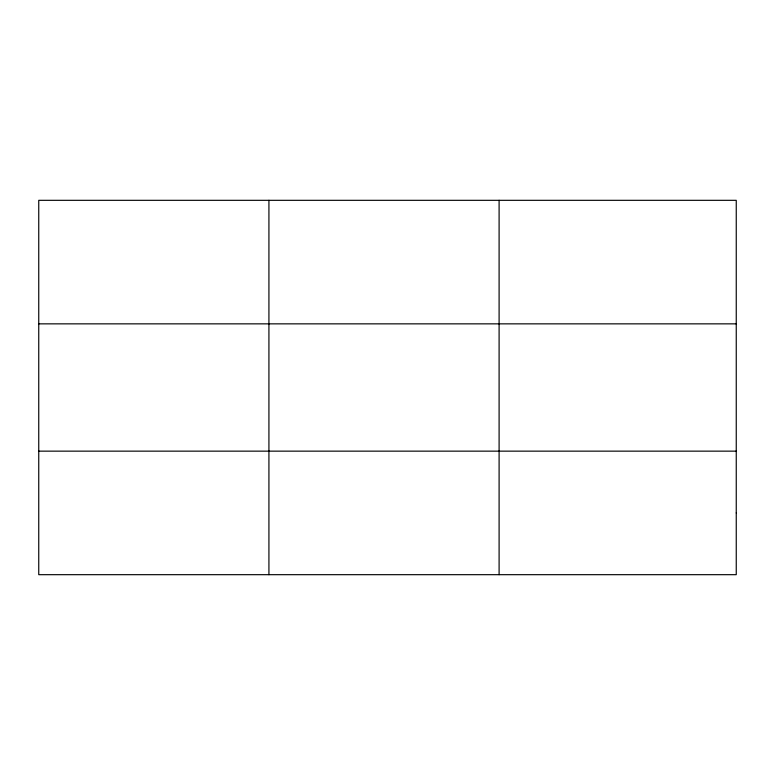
<?xml version="1.0" encoding="UTF-8"?>
<svg xmlns="http://www.w3.org/2000/svg" width="775" height="775" viewBox="0 0 775 775"><rect width="100%" height="100%" fill="white"/><g stroke="black" fill="none" stroke-linecap="round" stroke-linejoin="round"><path stroke-width="1.16" d="M268.925 200.318L268.925 574.682M499.1 200.318L499.1 574.682M38.75 323.853L736.25 323.853M38.75 451.147L736.25 451.147M736.25 512.914L736.25 574.682L38.75 574.682L38.75 200.318L736.25 200.318L736.25 512.914"/></g></svg>
